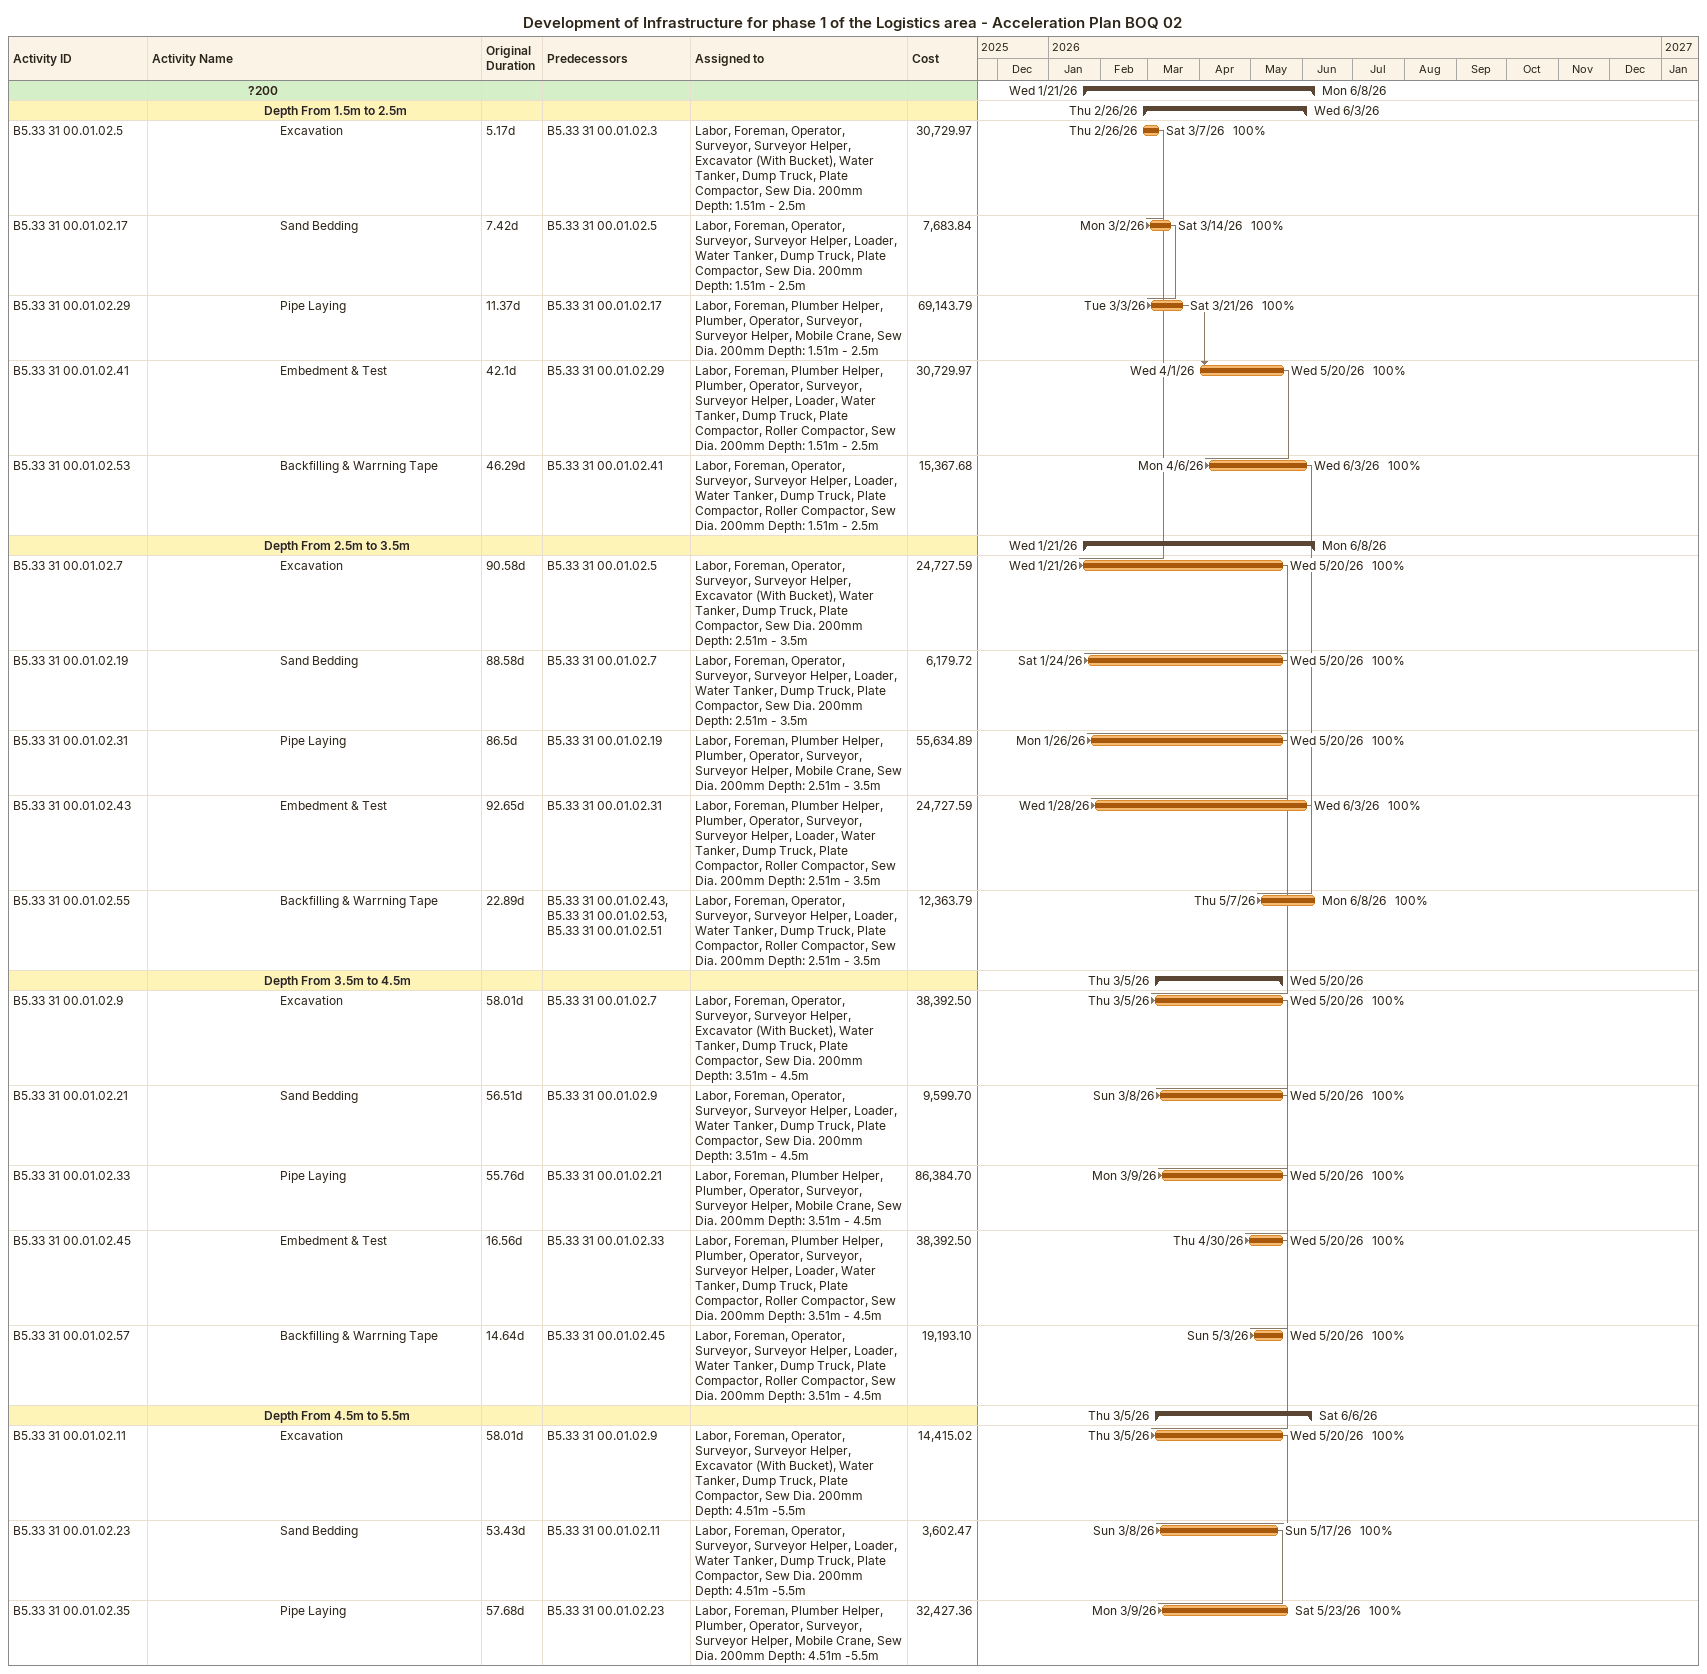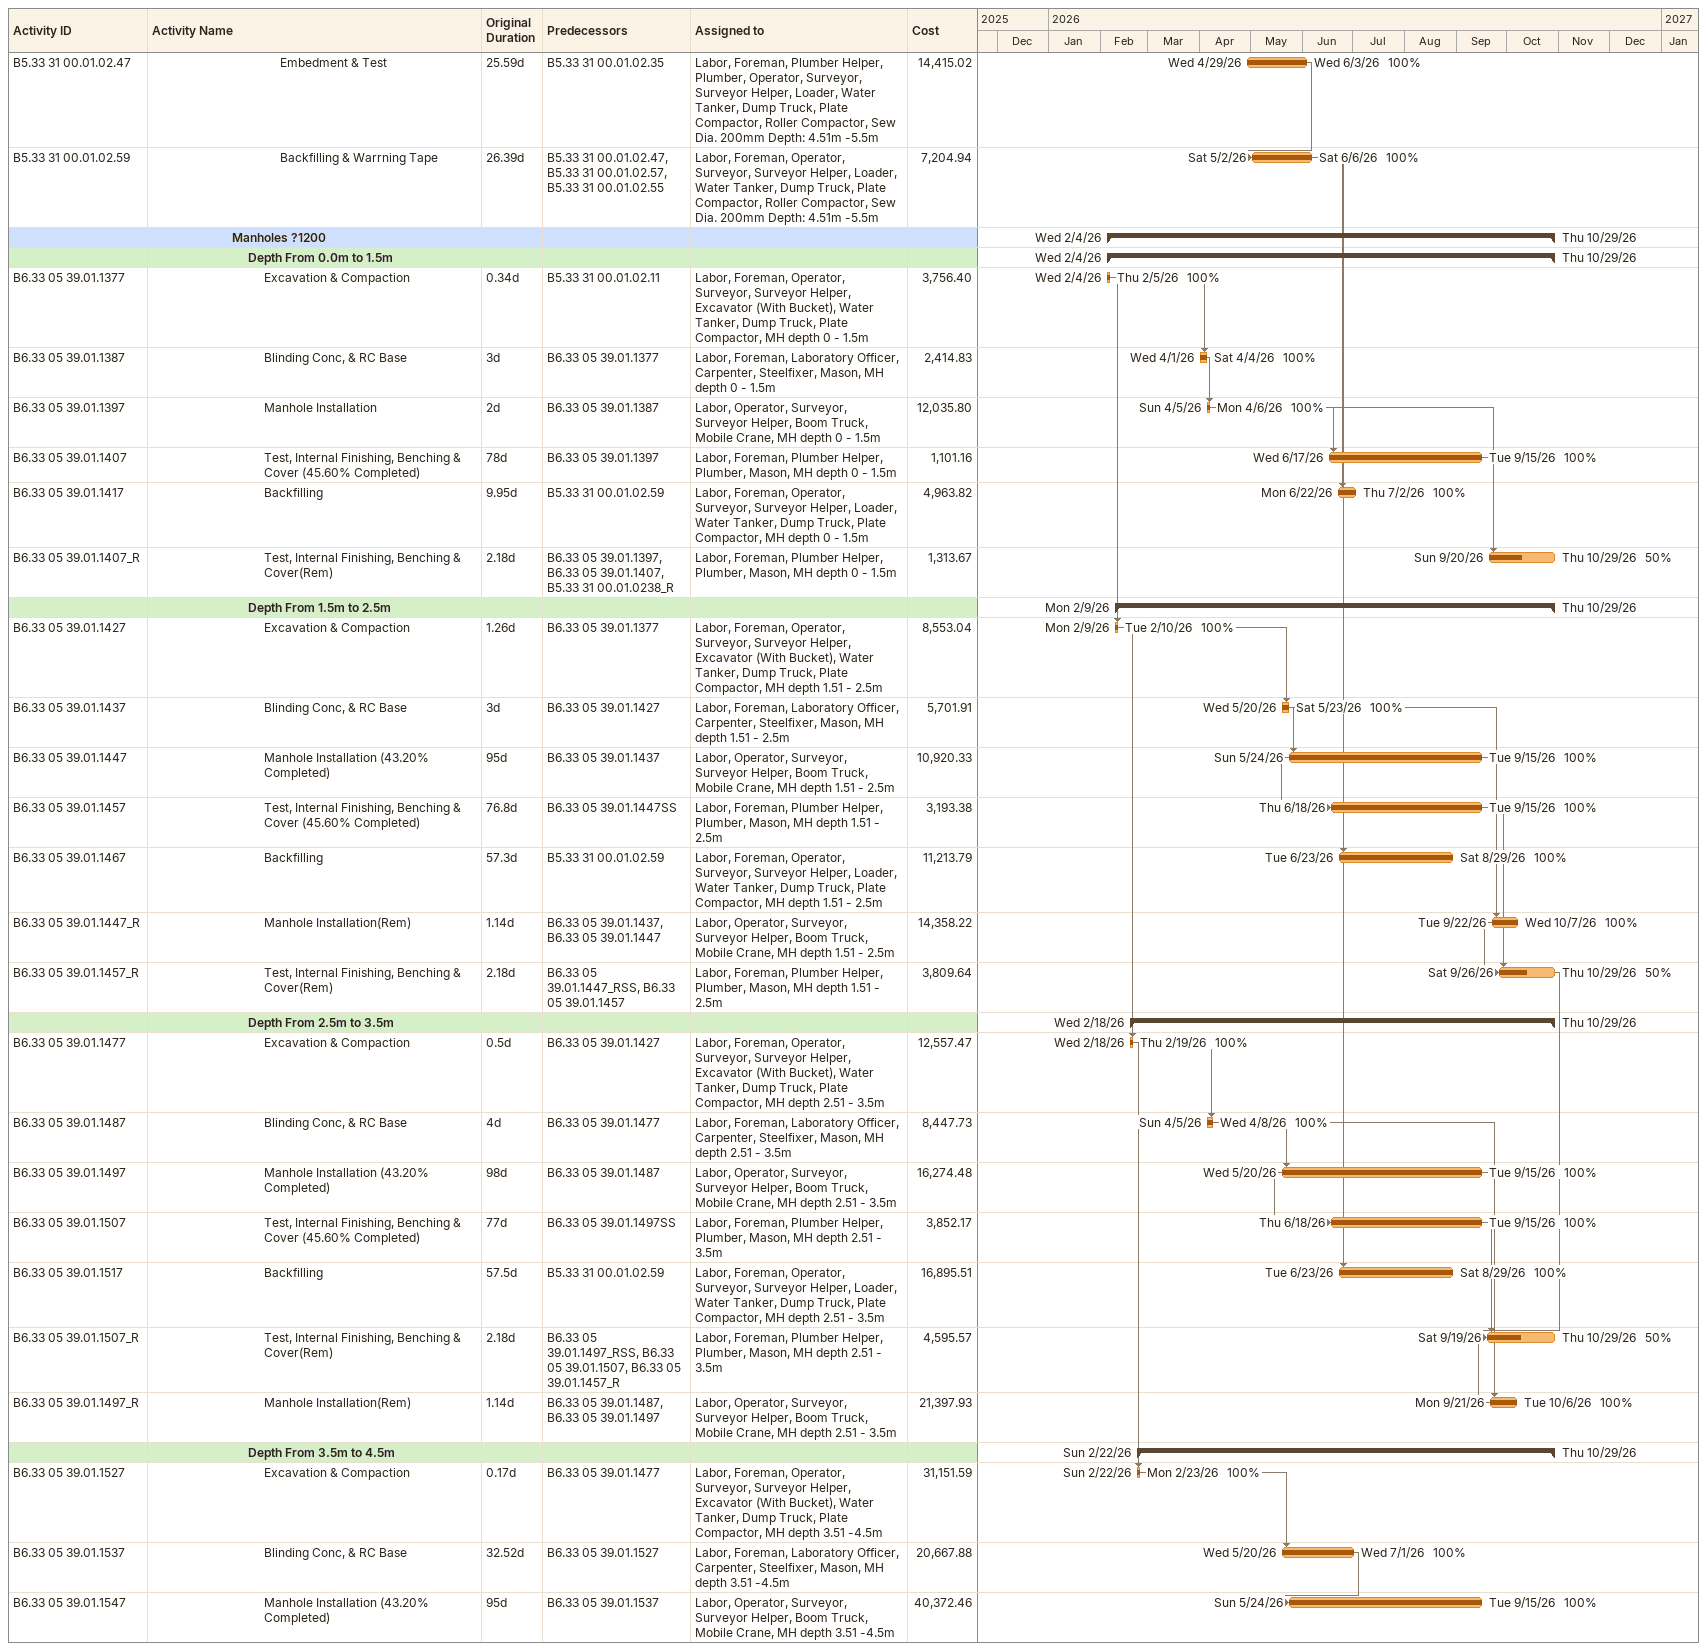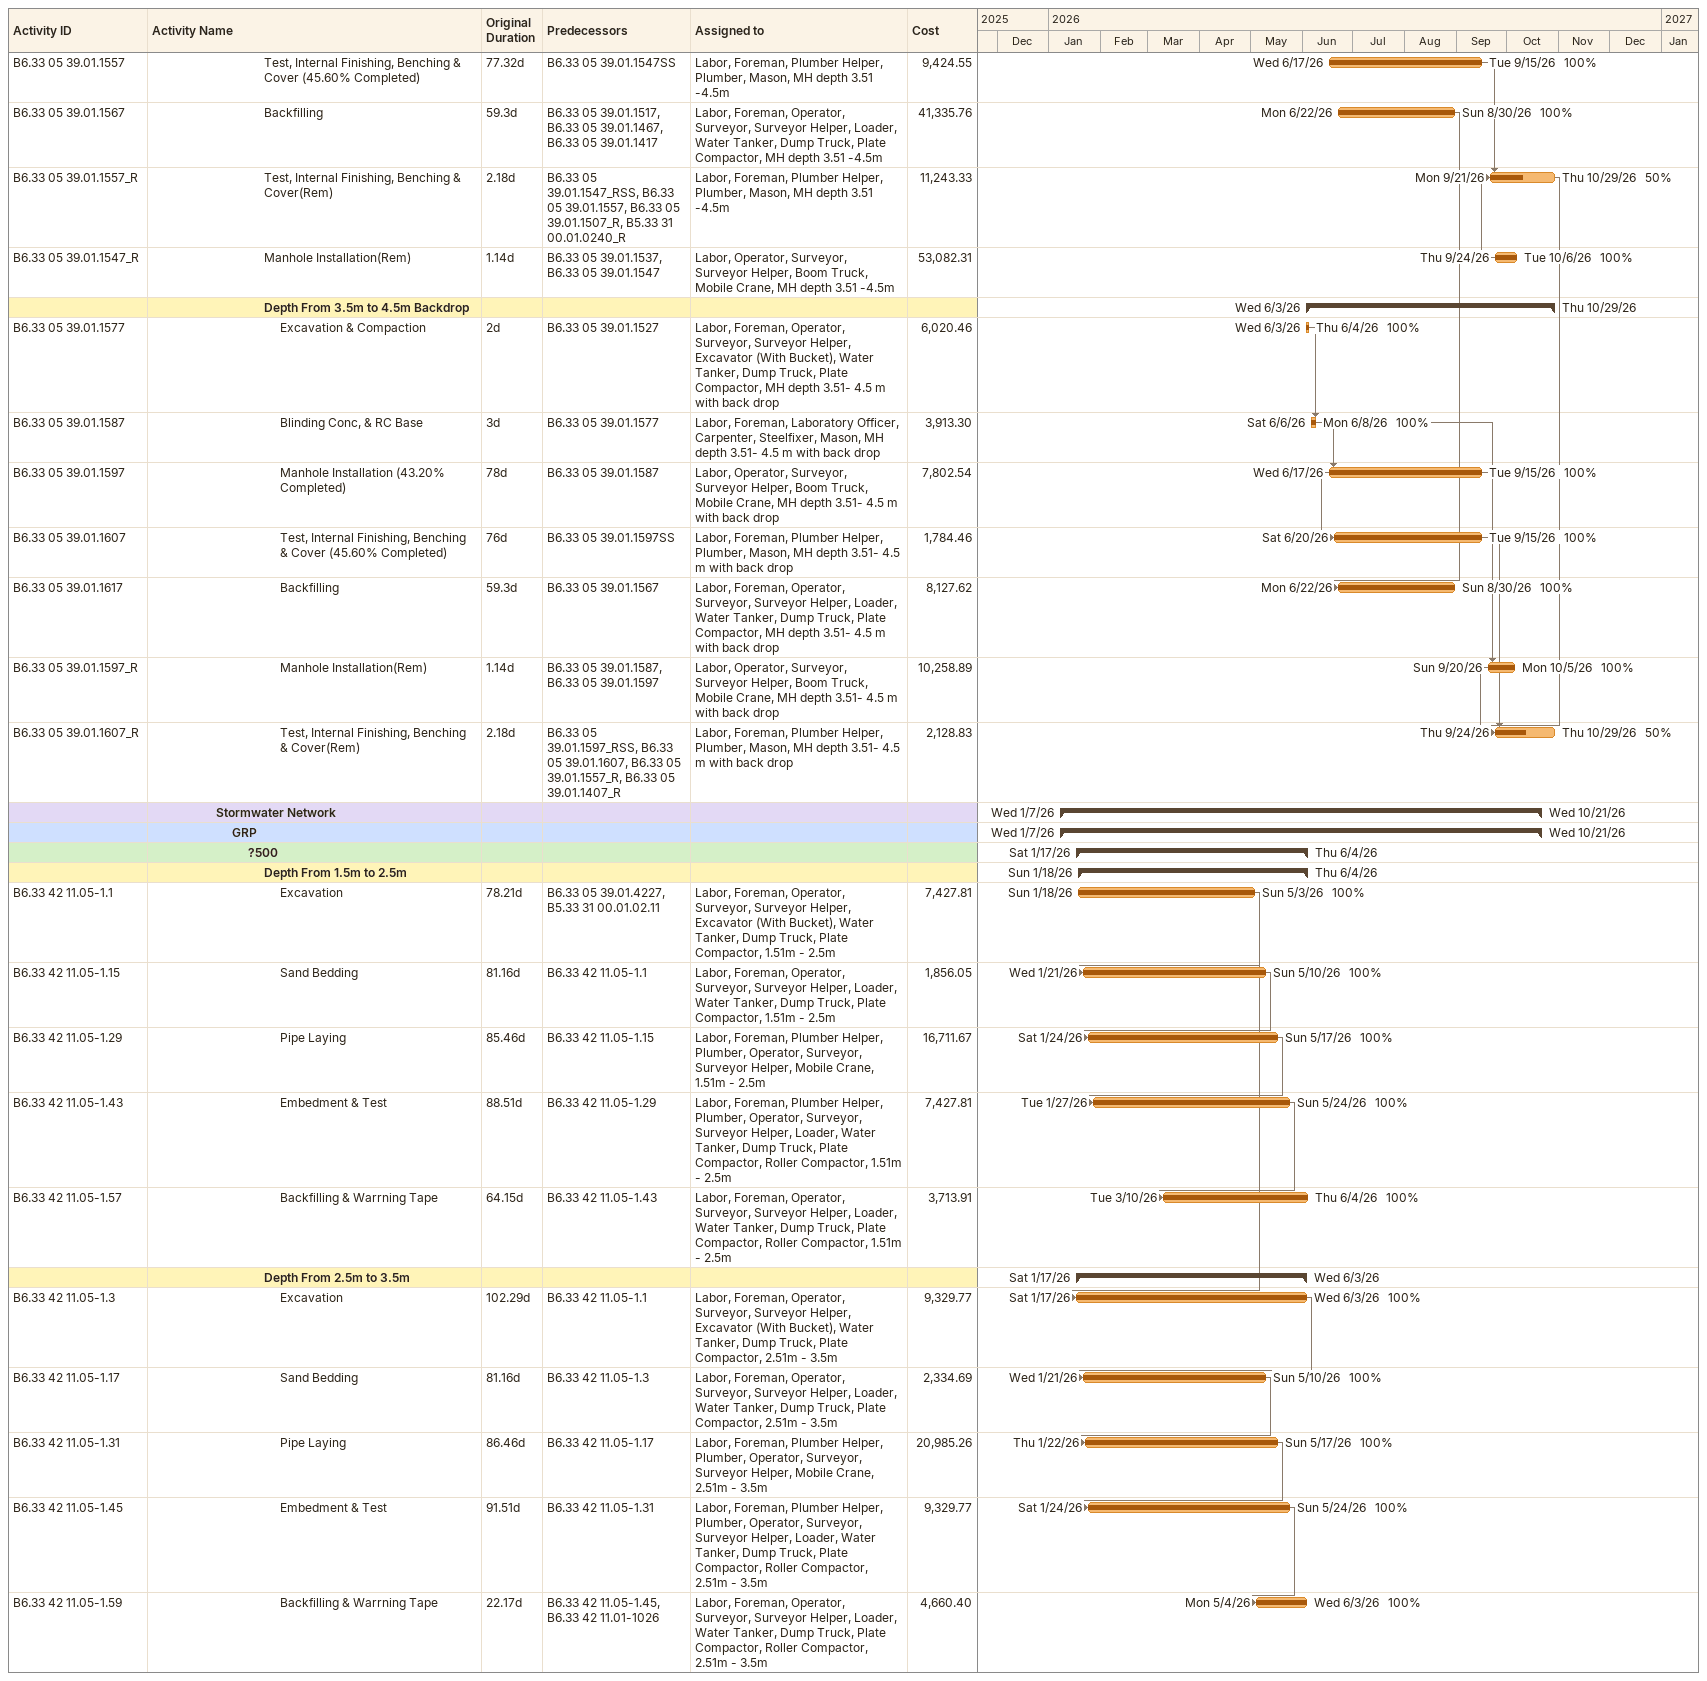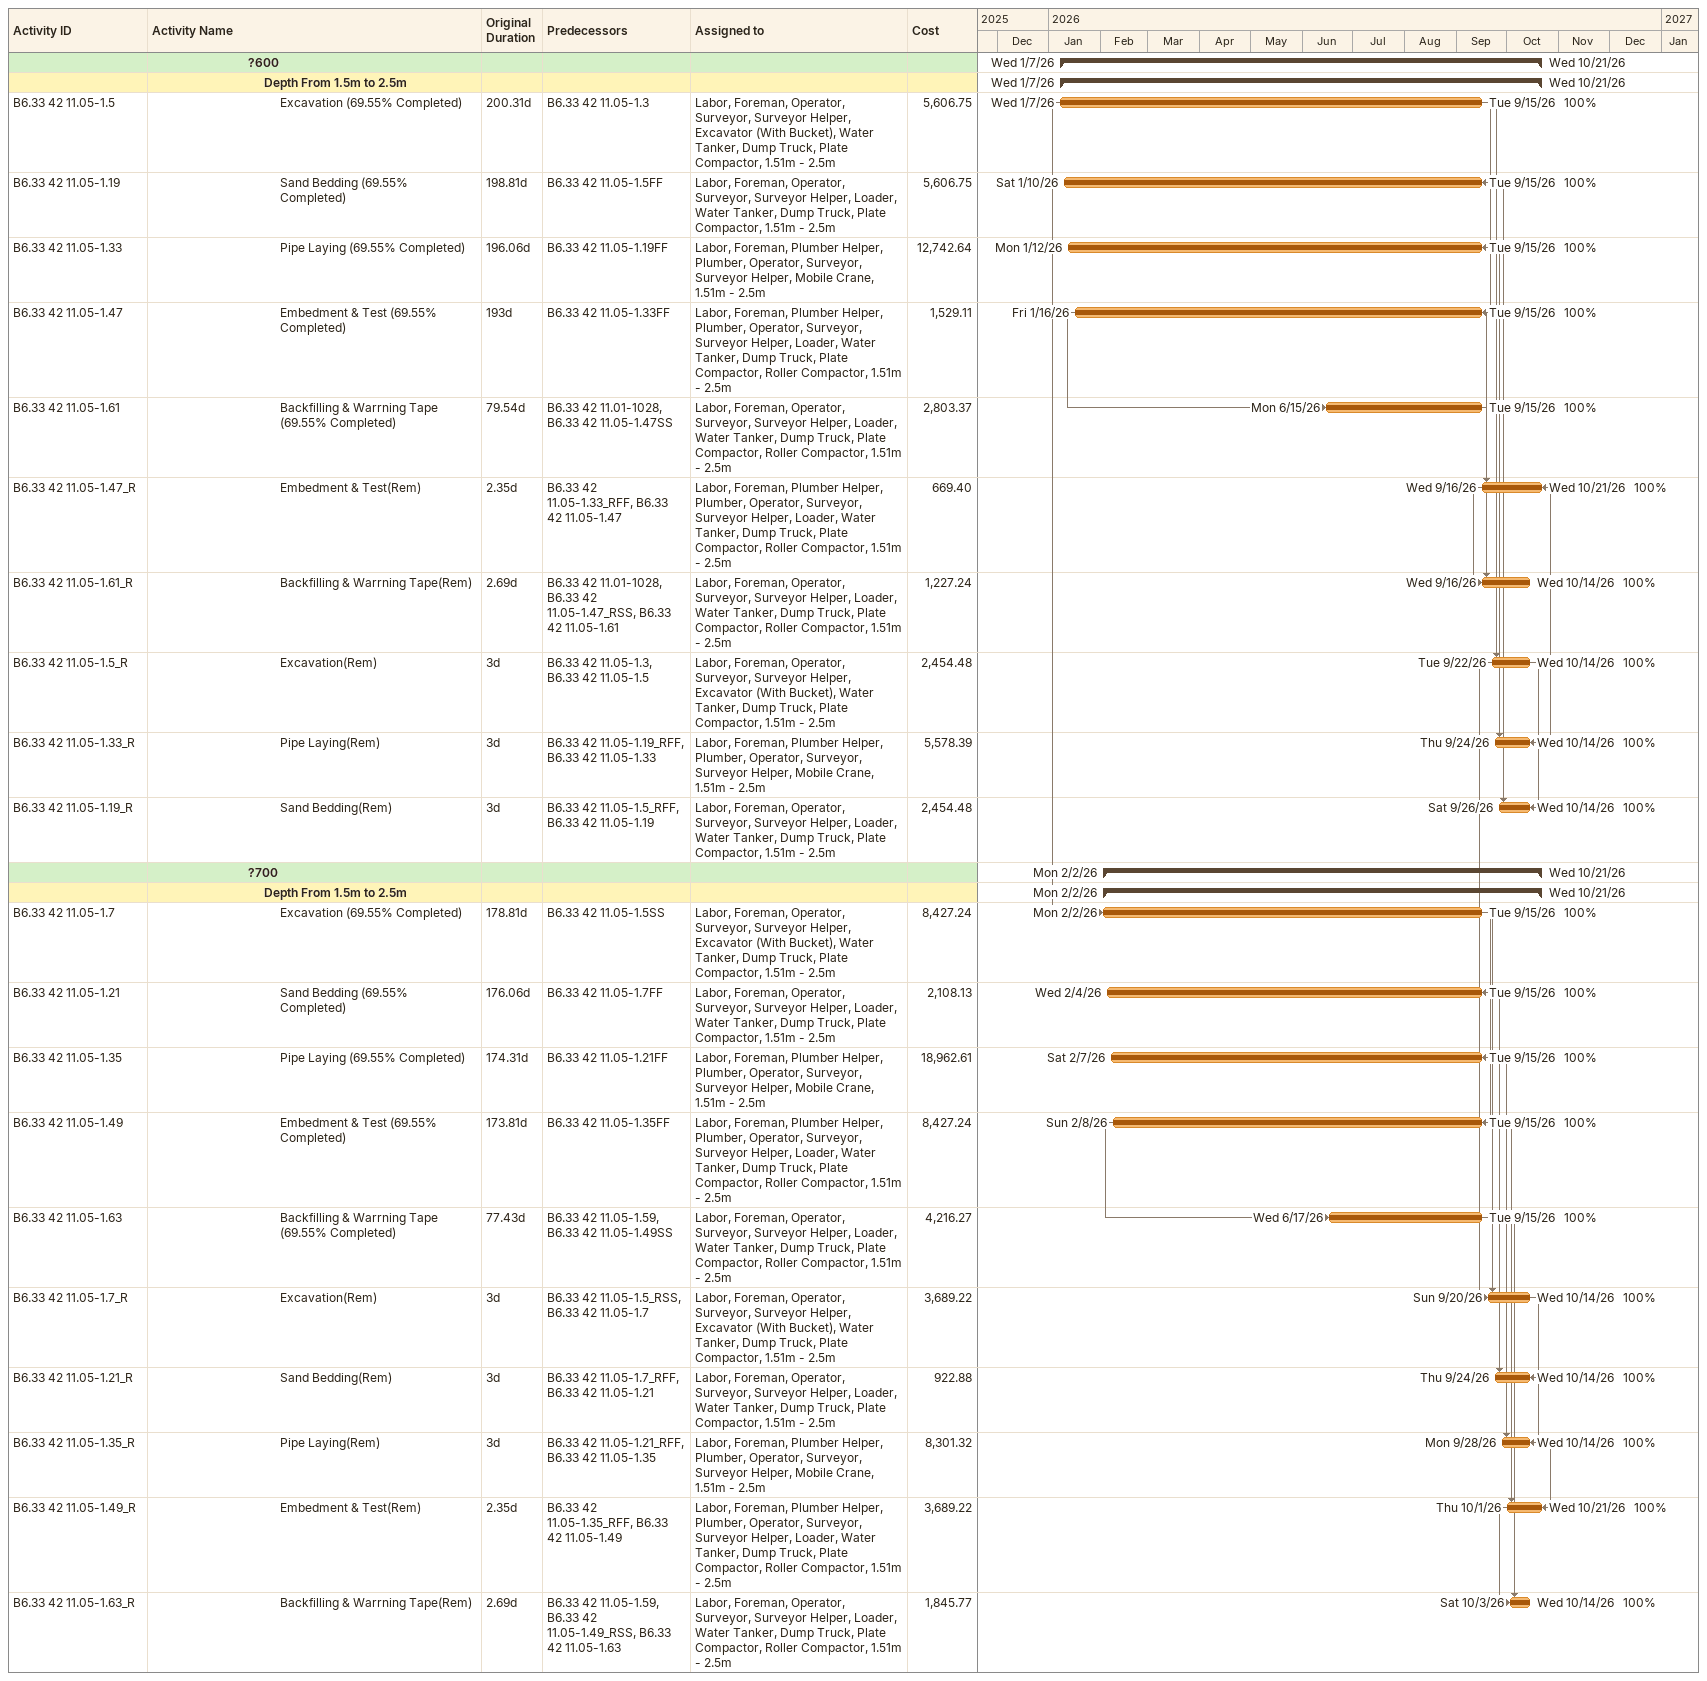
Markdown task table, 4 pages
Development of Infrastructure for phase 1 of the Logistics area - Acceleration Plan BOQ 02

| ID | Level | Task | Original duration | Start | Finish | Predecessors | Resources | % complete | Cost |
|---|---|---|---|---|---|---|---|---|---|
|  | 7 | **?200** |  | 2026-01-21 | 2026-06-08 |  |  |  |  |
|  | 8 | **Depth From 1.5m to 2.5m** |  | 2026-02-26 | 2026-06-03 |  |  |  |  |
| B5.33 31 00.01.02.5 | 9 | Excavation | 5.17d | 2026-02-26 | 2026-03-07 | B5.33 31 00.01.02.3 | Labor, Foreman, Operator, Surveyor, Surveyor Helper, Excavator (With Bucket), Water Tanker, Dump Truck, Plate Compactor, Sew Dia. 200mm Depth: 1.51m - 2.5m | 100 | 30729.97 |
| B5.33 31 00.01.02.17 | 9 | Sand Bedding | 7.42d | 2026-03-02 | 2026-03-14 | B5.33 31 00.01.02.5 | Labor, Foreman, Operator, Surveyor, Surveyor Helper, Loader, Water Tanker, Dump Truck, Plate Compactor, Sew Dia. 200mm Depth: 1.51m - 2.5m | 100 | 7683.84 |
| B5.33 31 00.01.02.29 | 9 | Pipe Laying | 11.37d | 2026-03-03 | 2026-03-21 | B5.33 31 00.01.02.17 | Labor, Foreman, Plumber Helper, Plumber, Operator, Surveyor, Surveyor Helper, Mobile Crane, Sew Dia. 200mm Depth: 1.51m - 2.5m | 100 | 69143.79 |
| B5.33 31 00.01.02.41 | 9 | Embedment & Test | 42.1d | 2026-04-01 | 2026-05-20 | B5.33 31 00.01.02.29 | Labor, Foreman, Plumber Helper, Plumber, Operator, Surveyor, Surveyor Helper, Loader, Water Tanker, Dump Truck, Plate Compactor, Roller Compactor, Sew Dia. 200mm Depth: 1.51m - 2.5m | 100 | 30729.97 |
| B5.33 31 00.01.02.53 | 9 | Backfilling & Warrning Tape | 46.29d | 2026-04-06 | 2026-06-03 | B5.33 31 00.01.02.41 | Labor, Foreman, Operator, Surveyor, Surveyor Helper, Loader, Water Tanker, Dump Truck, Plate Compactor, Roller Compactor, Sew Dia. 200mm Depth: 1.51m - 2.5m | 100 | 15367.68 |
|  | 8 | **Depth From 2.5m to 3.5m** |  | 2026-01-21 | 2026-06-08 |  |  |  |  |
| B5.33 31 00.01.02.7 | 9 | Excavation | 90.58d | 2026-01-21 | 2026-05-20 | B5.33 31 00.01.02.5 | Labor, Foreman, Operator, Surveyor, Surveyor Helper, Excavator (With Bucket), Water Tanker, Dump Truck, Plate Compactor, Sew Dia. 200mm Depth: 2.51m - 3.5m | 100 | 24727.59 |
| B5.33 31 00.01.02.19 | 9 | Sand Bedding | 88.58d | 2026-01-24 | 2026-05-20 | B5.33 31 00.01.02.7 | Labor, Foreman, Operator, Surveyor, Surveyor Helper, Loader, Water Tanker, Dump Truck, Plate Compactor, Sew Dia. 200mm Depth: 2.51m - 3.5m | 100 | 6179.72 |
| B5.33 31 00.01.02.31 | 9 | Pipe Laying | 86.5d | 2026-01-26 | 2026-05-20 | B5.33 31 00.01.02.19 | Labor, Foreman, Plumber Helper, Plumber, Operator, Surveyor, Surveyor Helper, Mobile Crane, Sew Dia. 200mm Depth: 2.51m - 3.5m | 100 | 55634.89 |
| B5.33 31 00.01.02.43 | 9 | Embedment & Test | 92.65d | 2026-01-28 | 2026-06-03 | B5.33 31 00.01.02.31 | Labor, Foreman, Plumber Helper, Plumber, Operator, Surveyor, Surveyor Helper, Loader, Water Tanker, Dump Truck, Plate Compactor, Roller Compactor, Sew Dia. 200mm Depth: 2.51m - 3.5m | 100 | 24727.59 |
| B5.33 31 00.01.02.55 | 9 | Backfilling & Warrning Tape | 22.89d | 2026-05-07 | 2026-06-08 | B5.33 31 00.01.02.43, B5.33 31 00.01.02.53, B5.33 31 00.01.02.51 | Labor, Foreman, Operator, Surveyor, Surveyor Helper, Loader, Water Tanker, Dump Truck, Plate Compactor, Roller Compactor, Sew Dia. 200mm Depth: 2.51m - 3.5m | 100 | 12363.79 |
|  | 8 | **Depth From 3.5m to 4.5m** |  | 2026-03-05 | 2026-05-20 |  |  |  |  |
| B5.33 31 00.01.02.9 | 9 | Excavation | 58.01d | 2026-03-05 | 2026-05-20 | B5.33 31 00.01.02.7 | Labor, Foreman, Operator, Surveyor, Surveyor Helper, Excavator (With Bucket), Water Tanker, Dump Truck, Plate Compactor, Sew Dia. 200mm Depth: 3.51m - 4.5m | 100 | 38392.50 |
| B5.33 31 00.01.02.21 | 9 | Sand Bedding | 56.51d | 2026-03-08 | 2026-05-20 | B5.33 31 00.01.02.9 | Labor, Foreman, Operator, Surveyor, Surveyor Helper, Loader, Water Tanker, Dump Truck, Plate Compactor, Sew Dia. 200mm Depth: 3.51m - 4.5m | 100 | 9599.70 |
| B5.33 31 00.01.02.33 | 9 | Pipe Laying | 55.76d | 2026-03-09 | 2026-05-20 | B5.33 31 00.01.02.21 | Labor, Foreman, Plumber Helper, Plumber, Operator, Surveyor, Surveyor Helper, Mobile Crane, Sew Dia. 200mm Depth: 3.51m - 4.5m | 100 | 86384.70 |
| B5.33 31 00.01.02.45 | 9 | Embedment & Test | 16.56d | 2026-04-30 | 2026-05-20 | B5.33 31 00.01.02.33 | Labor, Foreman, Plumber Helper, Plumber, Operator, Surveyor, Surveyor Helper, Loader, Water Tanker, Dump Truck, Plate Compactor, Roller Compactor, Sew Dia. 200mm Depth: 3.51m - 4.5m | 100 | 38392.50 |
| B5.33 31 00.01.02.57 | 9 | Backfilling & Warrning Tape | 14.64d | 2026-05-03 | 2026-05-20 | B5.33 31 00.01.02.45 | Labor, Foreman, Operator, Surveyor, Surveyor Helper, Loader, Water Tanker, Dump Truck, Plate Compactor, Roller Compactor, Sew Dia. 200mm Depth: 3.51m - 4.5m | 100 | 19193.10 |
|  | 8 | **Depth From 4.5m to 5.5m** |  | 2026-03-05 | 2026-06-06 |  |  |  |  |
| B5.33 31 00.01.02.11 | 9 | Excavation | 58.01d | 2026-03-05 | 2026-05-20 | B5.33 31 00.01.02.9 | Labor, Foreman, Operator, Surveyor, Surveyor Helper, Excavator (With Bucket), Water Tanker, Dump Truck, Plate Compactor, Sew Dia. 200mm Depth: 4.51m -5.5m | 100 | 14415.02 |
| B5.33 31 00.01.02.23 | 9 | Sand Bedding | 53.43d | 2026-03-08 | 2026-05-17 | B5.33 31 00.01.02.11 | Labor, Foreman, Operator, Surveyor, Surveyor Helper, Loader, Water Tanker, Dump Truck, Plate Compactor, Sew Dia. 200mm Depth: 4.51m -5.5m | 100 | 3602.47 |
| B5.33 31 00.01.02.35 | 9 | Pipe Laying | 57.68d | 2026-03-09 | 2026-05-23 | B5.33 31 00.01.02.23 | Labor, Foreman, Plumber Helper, Plumber, Operator, Surveyor, Surveyor Helper, Mobile Crane, Sew Dia. 200mm Depth: 4.51m -5.5m | 100 | 32427.36 |
| B5.33 31 00.01.02.47 | 9 | Embedment & Test | 25.59d | 2026-04-29 | 2026-06-03 | B5.33 31 00.01.02.35 | Labor, Foreman, Plumber Helper, Plumber, Operator, Surveyor, Surveyor Helper, Loader, Water Tanker, Dump Truck, Plate Compactor, Roller Compactor, Sew Dia. 200mm Depth: 4.51m -5.5m | 100 | 14415.02 |
| B5.33 31 00.01.02.59 | 9 | Backfilling & Warrning Tape | 26.39d | 2026-05-02 | 2026-06-06 | B5.33 31 00.01.02.47, B5.33 31 00.01.02.57, B5.33 31 00.01.02.55 | Labor, Foreman, Operator, Surveyor, Surveyor Helper, Loader, Water Tanker, Dump Truck, Plate Compactor, Roller Compactor, Sew Dia. 200mm Depth: 4.51m -5.5m | 100 | 7204.94 |
|  | 6 | **Manholes ?1200** |  | 2026-02-04 | 2026-10-29 |  |  |  |  |
|  | 7 | **Depth From 0.0m to 1.5m** |  | 2026-02-04 | 2026-10-29 |  |  |  |  |
| B6.33 05 39.01.1377 | 8 | Excavation & Compaction | 0.34d | 2026-02-04 | 2026-02-05 | B5.33 31 00.01.02.11 | Labor, Foreman, Operator, Surveyor, Surveyor Helper, Excavator (With Bucket), Water Tanker, Dump Truck, Plate Compactor, MH depth 0 - 1.5m | 100 | 3756.40 |
| B6.33 05 39.01.1387 | 8 | Blinding Conc, & RC Base | 3d | 2026-04-01 | 2026-04-04 | B6.33 05 39.01.1377 | Labor, Foreman, Laboratory Officer, Carpenter, Steelfixer, Mason, MH depth 0 - 1.5m | 100 | 2414.83 |
| B6.33 05 39.01.1397 | 8 | Manhole Installation | 2d | 2026-04-05 | 2026-04-06 | B6.33 05 39.01.1387 | Labor, Operator, Surveyor, Surveyor Helper, Boom Truck, Mobile Crane, MH depth 0 - 1.5m | 100 | 12035.80 |
| B6.33 05 39.01.1407 | 8 | Test, Internal Finishing, Benching & Cover (45.60% Completed) | 78d | 2026-06-17 | 2026-09-15 | B6.33 05 39.01.1397 | Labor, Foreman, Plumber Helper, Plumber, Mason, MH depth 0 - 1.5m | 100 | 1101.16 |
| B6.33 05 39.01.1417 | 8 | Backfilling | 9.95d | 2026-06-22 | 2026-07-02 | B5.33 31 00.01.02.59 | Labor, Foreman, Operator, Surveyor, Surveyor Helper, Loader, Water Tanker, Dump Truck, Plate Compactor, MH depth 0 - 1.5m | 100 | 4963.82 |
| B6.33 05 39.01.1407_R | 8 | Test, Internal Finishing, Benching & Cover(Rem) | 2.18d | 2026-09-20 | 2026-10-29 | B6.33 05 39.01.1397, B6.33 05 39.01.1407, B5.33 31 00.01.0238_R | Labor, Foreman, Plumber Helper, Plumber, Mason, MH depth 0 - 1.5m | 50 | 1313.67 |
|  | 7 | **Depth From 1.5m to 2.5m** |  | 2026-02-09 | 2026-10-29 |  |  |  |  |
| B6.33 05 39.01.1427 | 8 | Excavation & Compaction | 1.26d | 2026-02-09 | 2026-02-10 | B6.33 05 39.01.1377 | Labor, Foreman, Operator, Surveyor, Surveyor Helper, Excavator (With Bucket), Water Tanker, Dump Truck, Plate Compactor, MH depth 1.51 - 2.5m | 100 | 8553.04 |
| B6.33 05 39.01.1437 | 8 | Blinding Conc, & RC Base | 3d | 2026-05-20 | 2026-05-23 | B6.33 05 39.01.1427 | Labor, Foreman, Laboratory Officer, Carpenter, Steelfixer, Mason, MH depth 1.51 - 2.5m | 100 | 5701.91 |
| B6.33 05 39.01.1447 | 8 | Manhole Installation (43.20% Completed) | 95d | 2026-05-24 | 2026-09-15 | B6.33 05 39.01.1437 | Labor, Operator, Surveyor, Surveyor Helper, Boom Truck, Mobile Crane, MH depth 1.51 - 2.5m | 100 | 10920.33 |
| B6.33 05 39.01.1457 | 8 | Test, Internal Finishing, Benching & Cover (45.60% Completed) | 76.8d | 2026-06-18 | 2026-09-15 | B6.33 05 39.01.1447SS | Labor, Foreman, Plumber Helper, Plumber, Mason, MH depth 1.51 - 2.5m | 100 | 3193.38 |
| B6.33 05 39.01.1467 | 8 | Backfilling | 57.3d | 2026-06-23 | 2026-08-29 | B5.33 31 00.01.02.59 | Labor, Foreman, Operator, Surveyor, Surveyor Helper, Loader, Water Tanker, Dump Truck, Plate Compactor, MH depth 1.51 - 2.5m | 100 | 11213.79 |
| B6.33 05 39.01.1447_R | 8 | Manhole Installation(Rem) | 1.14d | 2026-09-22 | 2026-10-07 | B6.33 05 39.01.1437, B6.33 05 39.01.1447 | Labor, Operator, Surveyor, Surveyor Helper, Boom Truck, Mobile Crane, MH depth 1.51 - 2.5m | 100 | 14358.22 |
| B6.33 05 39.01.1457_R | 8 | Test, Internal Finishing, Benching & Cover(Rem) | 2.18d | 2026-09-26 | 2026-10-29 | B6.33 05 39.01.1447_RSS, B6.33 05 39.01.1457 | Labor, Foreman, Plumber Helper, Plumber, Mason, MH depth 1.51 - 2.5m | 50 | 3809.64 |
|  | 7 | **Depth From 2.5m to 3.5m** |  | 2026-02-18 | 2026-10-29 |  |  |  |  |
| B6.33 05 39.01.1477 | 8 | Excavation & Compaction | 0.5d | 2026-02-18 | 2026-02-19 | B6.33 05 39.01.1427 | Labor, Foreman, Operator, Surveyor, Surveyor Helper, Excavator (With Bucket), Water Tanker, Dump Truck, Plate Compactor, MH depth 2.51 - 3.5m | 100 | 12557.47 |
| B6.33 05 39.01.1487 | 8 | Blinding Conc, & RC Base | 4d | 2026-04-05 | 2026-04-08 | B6.33 05 39.01.1477 | Labor, Foreman, Laboratory Officer, Carpenter, Steelfixer, Mason, MH depth 2.51 - 3.5m | 100 | 8447.73 |
| B6.33 05 39.01.1497 | 8 | Manhole Installation (43.20% Completed) | 98d | 2026-05-20 | 2026-09-15 | B6.33 05 39.01.1487 | Labor, Operator, Surveyor, Surveyor Helper, Boom Truck, Mobile Crane, MH depth 2.51 - 3.5m | 100 | 16274.48 |
| B6.33 05 39.01.1507 | 8 | Test, Internal Finishing, Benching & Cover (45.60% Completed) | 77d | 2026-06-18 | 2026-09-15 | B6.33 05 39.01.1497SS | Labor, Foreman, Plumber Helper, Plumber, Mason, MH depth 2.51 - 3.5m | 100 | 3852.17 |
| B6.33 05 39.01.1517 | 8 | Backfilling | 57.5d | 2026-06-23 | 2026-08-29 | B5.33 31 00.01.02.59 | Labor, Foreman, Operator, Surveyor, Surveyor Helper, Loader, Water Tanker, Dump Truck, Plate Compactor, MH depth 2.51 - 3.5m | 100 | 16895.51 |
| B6.33 05 39.01.1507_R | 8 | Test, Internal Finishing, Benching & Cover(Rem) | 2.18d | 2026-09-19 | 2026-10-29 | B6.33 05 39.01.1497_RSS, B6.33 05 39.01.1507, B6.33 05 39.01.1457_R | Labor, Foreman, Plumber Helper, Plumber, Mason, MH depth 2.51 - 3.5m | 50 | 4595.57 |
| B6.33 05 39.01.1497_R | 8 | Manhole Installation(Rem) | 1.14d | 2026-09-21 | 2026-10-06 | B6.33 05 39.01.1487, B6.33 05 39.01.1497 | Labor, Operator, Surveyor, Surveyor Helper, Boom Truck, Mobile Crane, MH depth 2.51 - 3.5m | 100 | 21397.93 |
|  | 7 | **Depth From 3.5m to 4.5m** |  | 2026-02-22 | 2026-10-29 |  |  |  |  |
| B6.33 05 39.01.1527 | 8 | Excavation & Compaction | 0.17d | 2026-02-22 | 2026-02-23 | B6.33 05 39.01.1477 | Labor, Foreman, Operator, Surveyor, Surveyor Helper, Excavator (With Bucket), Water Tanker, Dump Truck, Plate Compactor, MH depth 3.51 -4.5m | 100 | 31151.59 |
| B6.33 05 39.01.1537 | 8 | Blinding Conc, & RC Base | 32.52d | 2026-05-20 | 2026-07-01 | B6.33 05 39.01.1527 | Labor, Foreman, Laboratory Officer, Carpenter, Steelfixer, Mason, MH depth 3.51 -4.5m | 100 | 20667.88 |
| B6.33 05 39.01.1547 | 8 | Manhole Installation (43.20% Completed) | 95d | 2026-05-24 | 2026-09-15 | B6.33 05 39.01.1537 | Labor, Operator, Surveyor, Surveyor Helper, Boom Truck, Mobile Crane, MH depth 3.51 -4.5m | 100 | 40372.46 |
| B6.33 05 39.01.1557 | 8 | Test, Internal Finishing, Benching & Cover (45.60% Completed) | 77.32d | 2026-06-17 | 2026-09-15 | B6.33 05 39.01.1547SS | Labor, Foreman, Plumber Helper, Plumber, Mason, MH depth 3.51 -4.5m | 100 | 9424.55 |
| B6.33 05 39.01.1567 | 8 | Backfilling | 59.3d | 2026-06-22 | 2026-08-30 | B6.33 05 39.01.1517, B6.33 05 39.01.1467, B6.33 05 39.01.1417 | Labor, Foreman, Operator, Surveyor, Surveyor Helper, Loader, Water Tanker, Dump Truck, Plate Compactor, MH depth 3.51 -4.5m | 100 | 41335.76 |
| B6.33 05 39.01.1557_R | 8 | Test, Internal Finishing, Benching & Cover(Rem) | 2.18d | 2026-09-21 | 2026-10-29 | B6.33 05 39.01.1547_RSS, B6.33 05 39.01.1557, B6.33 05 39.01.1507_R, B5.33 31 00.01.0240_R | Labor, Foreman, Plumber Helper, Plumber, Mason, MH depth 3.51 -4.5m | 50 | 11243.33 |
| B6.33 05 39.01.1547_R | 8 | Manhole Installation(Rem) | 1.14d | 2026-09-24 | 2026-10-06 | B6.33 05 39.01.1537, B6.33 05 39.01.1547 | Labor, Operator, Surveyor, Surveyor Helper, Boom Truck, Mobile Crane, MH depth 3.51 -4.5m | 100 | 53082.31 |
|  | 8 | **Depth From 3.5m to 4.5m Backdrop** |  | 2026-06-03 | 2026-10-29 |  |  |  |  |
| B6.33 05 39.01.1577 | 9 | Excavation & Compaction | 2d | 2026-06-03 | 2026-06-04 | B6.33 05 39.01.1527 | Labor, Foreman, Operator, Surveyor, Surveyor Helper, Excavator (With Bucket), Water Tanker, Dump Truck, Plate Compactor, MH depth 3.51- 4.5 m with back drop | 100 | 6020.46 |
| B6.33 05 39.01.1587 | 9 | Blinding Conc, & RC Base | 3d | 2026-06-06 | 2026-06-08 | B6.33 05 39.01.1577 | Labor, Foreman, Laboratory Officer, Carpenter, Steelfixer, Mason, MH depth 3.51- 4.5 m with back drop | 100 | 3913.30 |
| B6.33 05 39.01.1597 | 9 | Manhole Installation (43.20% Completed) | 78d | 2026-06-17 | 2026-09-15 | B6.33 05 39.01.1587 | Labor, Operator, Surveyor, Surveyor Helper, Boom Truck, Mobile Crane, MH depth 3.51- 4.5 m with back drop | 100 | 7802.54 |
| B6.33 05 39.01.1607 | 9 | Test, Internal Finishing, Benching & Cover (45.60% Completed) | 76d | 2026-06-20 | 2026-09-15 | B6.33 05 39.01.1597SS | Labor, Foreman, Plumber Helper, Plumber, Mason, MH depth 3.51- 4.5 m with back drop | 100 | 1784.46 |
| B6.33 05 39.01.1617 | 9 | Backfilling | 59.3d | 2026-06-22 | 2026-08-30 | B6.33 05 39.01.1567 | Labor, Foreman, Operator, Surveyor, Surveyor Helper, Loader, Water Tanker, Dump Truck, Plate Compactor, MH depth 3.51- 4.5 m with back drop | 100 | 8127.62 |
| B6.33 05 39.01.1597_R | 9 | Manhole Installation(Rem) | 1.14d | 2026-09-20 | 2026-10-05 | B6.33 05 39.01.1587, B6.33 05 39.01.1597 | Labor, Operator, Surveyor, Surveyor Helper, Boom Truck, Mobile Crane, MH depth 3.51- 4.5 m with back drop | 100 | 10258.89 |
| B6.33 05 39.01.1607_R | 9 | Test, Internal Finishing, Benching & Cover(Rem) | 2.18d | 2026-09-24 | 2026-10-29 | B6.33 05 39.01.1597_RSS, B6.33 05 39.01.1607, B6.33 05 39.01.1557_R, B6.33 05 39.01.1407_R | Labor, Foreman, Plumber Helper, Plumber, Mason, MH depth 3.51- 4.5 m with back drop | 50 | 2128.83 |
|  | 5 | **Stormwater Network** |  | 2026-01-07 | 2026-10-21 |  |  |  |  |
|  | 6 | **GRP** |  | 2026-01-07 | 2026-10-21 |  |  |  |  |
|  | 7 | **?500** |  | 2026-01-17 | 2026-06-04 |  |  |  |  |
|  | 8 | **Depth From 1.5m to 2.5m** |  | 2026-01-18 | 2026-06-04 |  |  |  |  |
| B6.33 42 11.05-1.1 | 9 | Excavation | 78.21d | 2026-01-18 | 2026-05-03 | B6.33 05 39.01.4227, B5.33 31 00.01.02.11 | Labor, Foreman, Operator, Surveyor, Surveyor Helper, Excavator (With Bucket), Water Tanker, Dump Truck, Plate Compactor, 1.51m - 2.5m | 100 | 7427.81 |
| B6.33 42 11.05-1.15 | 9 | Sand Bedding | 81.16d | 2026-01-21 | 2026-05-10 | B6.33 42 11.05-1.1 | Labor, Foreman, Operator, Surveyor, Surveyor Helper, Loader, Water Tanker, Dump Truck, Plate Compactor, 1.51m - 2.5m | 100 | 1856.05 |
| B6.33 42 11.05-1.29 | 9 | Pipe Laying | 85.46d | 2026-01-24 | 2026-05-17 | B6.33 42 11.05-1.15 | Labor, Foreman, Plumber Helper, Plumber, Operator, Surveyor, Surveyor Helper, Mobile Crane, 1.51m - 2.5m | 100 | 16711.67 |
| B6.33 42 11.05-1.43 | 9 | Embedment & Test | 88.51d | 2026-01-27 | 2026-05-24 | B6.33 42 11.05-1.29 | Labor, Foreman, Plumber Helper, Plumber, Operator, Surveyor, Surveyor Helper, Loader, Water Tanker, Dump Truck, Plate Compactor, Roller Compactor, 1.51m - 2.5m | 100 | 7427.81 |
| B6.33 42 11.05-1.57 | 9 | Backfilling & Warrning Tape | 64.15d | 2026-03-10 | 2026-06-04 | B6.33 42 11.05-1.43 | Labor, Foreman, Operator, Surveyor, Surveyor Helper, Loader, Water Tanker, Dump Truck, Plate Compactor, Roller Compactor, 1.51m - 2.5m | 100 | 3713.91 |
|  | 8 | **Depth From 2.5m to 3.5m** |  | 2026-01-17 | 2026-06-03 |  |  |  |  |
| B6.33 42 11.05-1.3 | 9 | Excavation | 102.29d | 2026-01-17 | 2026-06-03 | B6.33 42 11.05-1.1 | Labor, Foreman, Operator, Surveyor, Surveyor Helper, Excavator (With Bucket), Water Tanker, Dump Truck, Plate Compactor, 2.51m - 3.5m | 100 | 9329.77 |
| B6.33 42 11.05-1.17 | 9 | Sand Bedding | 81.16d | 2026-01-21 | 2026-05-10 | B6.33 42 11.05-1.3 | Labor, Foreman, Operator, Surveyor, Surveyor Helper, Loader, Water Tanker, Dump Truck, Plate Compactor, 2.51m - 3.5m | 100 | 2334.69 |
| B6.33 42 11.05-1.31 | 9 | Pipe Laying | 86.46d | 2026-01-22 | 2026-05-17 | B6.33 42 11.05-1.17 | Labor, Foreman, Plumber Helper, Plumber, Operator, Surveyor, Surveyor Helper, Mobile Crane, 2.51m - 3.5m | 100 | 20985.26 |
| B6.33 42 11.05-1.45 | 9 | Embedment & Test | 91.51d | 2026-01-24 | 2026-05-24 | B6.33 42 11.05-1.31 | Labor, Foreman, Plumber Helper, Plumber, Operator, Surveyor, Surveyor Helper, Loader, Water Tanker, Dump Truck, Plate Compactor, Roller Compactor, 2.51m - 3.5m | 100 | 9329.77 |
| B6.33 42 11.05-1.59 | 9 | Backfilling & Warrning Tape | 22.17d | 2026-05-04 | 2026-06-03 | B6.33 42 11.05-1.45, B6.33 42 11.01-1026 | Labor, Foreman, Operator, Surveyor, Surveyor Helper, Loader, Water Tanker, Dump Truck, Plate Compactor, Roller Compactor, 2.51m - 3.5m | 100 | 4660.40 |
|  | 7 | **?600** |  | 2026-01-07 | 2026-10-21 |  |  |  |  |
|  | 8 | **Depth From 1.5m to 2.5m** |  | 2026-01-07 | 2026-10-21 |  |  |  |  |
| B6.33 42 11.05-1.5 | 9 | Excavation (69.55% Completed) | 200.31d | 2026-01-07 | 2026-09-15 | B6.33 42 11.05-1.3 | Labor, Foreman, Operator, Surveyor, Surveyor Helper, Excavator (With Bucket), Water Tanker, Dump Truck, Plate Compactor, 1.51m - 2.5m | 100 | 5606.75 |
| B6.33 42 11.05-1.19 | 9 | Sand Bedding (69.55% Completed) | 198.81d | 2026-01-10 | 2026-09-15 | B6.33 42 11.05-1.5FF | Labor, Foreman, Operator, Surveyor, Surveyor Helper, Loader, Water Tanker, Dump Truck, Plate Compactor, 1.51m - 2.5m | 100 | 5606.75 |
| B6.33 42 11.05-1.33 | 9 | Pipe Laying (69.55% Completed) | 196.06d | 2026-01-12 | 2026-09-15 | B6.33 42 11.05-1.19FF | Labor, Foreman, Plumber Helper, Plumber, Operator, Surveyor, Surveyor Helper, Mobile Crane, 1.51m - 2.5m | 100 | 12742.64 |
| B6.33 42 11.05-1.47 | 9 | Embedment & Test (69.55% Completed) | 193d | 2026-01-16 | 2026-09-15 | B6.33 42 11.05-1.33FF | Labor, Foreman, Plumber Helper, Plumber, Operator, Surveyor, Surveyor Helper, Loader, Water Tanker, Dump Truck, Plate Compactor, Roller Compactor, 1.51m - 2.5m | 100 | 1529.11 |
| B6.33 42 11.05-1.61 | 9 | Backfilling & Warrning Tape (69.55% Completed) | 79.54d | 2026-06-15 | 2026-09-15 | B6.33 42 11.01-1028, B6.33 42 11.05-1.47SS | Labor, Foreman, Operator, Surveyor, Surveyor Helper, Loader, Water Tanker, Dump Truck, Plate Compactor, Roller Compactor, 1.51m - 2.5m | 100 | 2803.37 |
| B6.33 42 11.05-1.47_R | 9 | Embedment & Test(Rem) | 2.35d | 2026-09-16 | 2026-10-21 | B6.33 42 11.05-1.33_RFF, B6.33 42 11.05-1.47 | Labor, Foreman, Plumber Helper, Plumber, Operator, Surveyor, Surveyor Helper, Loader, Water Tanker, Dump Truck, Plate Compactor, Roller Compactor, 1.51m - 2.5m | 100 | 669.40 |
| B6.33 42 11.05-1.61_R | 9 | Backfilling & Warrning Tape(Rem) | 2.69d | 2026-09-16 | 2026-10-14 | B6.33 42 11.01-1028, B6.33 42 11.05-1.47_RSS, B6.33 42 11.05-1.61 | Labor, Foreman, Operator, Surveyor, Surveyor Helper, Loader, Water Tanker, Dump Truck, Plate Compactor, Roller Compactor, 1.51m - 2.5m | 100 | 1227.24 |
| B6.33 42 11.05-1.5_R | 9 | Excavation(Rem) | 3d | 2026-09-22 | 2026-10-14 | B6.33 42 11.05-1.3, B6.33 42 11.05-1.5 | Labor, Foreman, Operator, Surveyor, Surveyor Helper, Excavator (With Bucket), Water Tanker, Dump Truck, Plate Compactor, 1.51m - 2.5m | 100 | 2454.48 |
| B6.33 42 11.05-1.33_R | 9 | Pipe Laying(Rem) | 3d | 2026-09-24 | 2026-10-14 | B6.33 42 11.05-1.19_RFF, B6.33 42 11.05-1.33 | Labor, Foreman, Plumber Helper, Plumber, Operator, Surveyor, Surveyor Helper, Mobile Crane, 1.51m - 2.5m | 100 | 5578.39 |
| B6.33 42 11.05-1.19_R | 9 | Sand Bedding(Rem) | 3d | 2026-09-26 | 2026-10-14 | B6.33 42 11.05-1.5_RFF, B6.33 42 11.05-1.19 | Labor, Foreman, Operator, Surveyor, Surveyor Helper, Loader, Water Tanker, Dump Truck, Plate Compactor, 1.51m - 2.5m | 100 | 2454.48 |
|  | 7 | **?700** |  | 2026-02-02 | 2026-10-21 |  |  |  |  |
|  | 8 | **Depth From 1.5m to 2.5m** |  | 2026-02-02 | 2026-10-21 |  |  |  |  |
| B6.33 42 11.05-1.7 | 9 | Excavation (69.55% Completed) | 178.81d | 2026-02-02 | 2026-09-15 | B6.33 42 11.05-1.5SS | Labor, Foreman, Operator, Surveyor, Surveyor Helper, Excavator (With Bucket), Water Tanker, Dump Truck, Plate Compactor, 1.51m - 2.5m | 100 | 8427.24 |
| B6.33 42 11.05-1.21 | 9 | Sand Bedding (69.55% Completed) | 176.06d | 2026-02-04 | 2026-09-15 | B6.33 42 11.05-1.7FF | Labor, Foreman, Operator, Surveyor, Surveyor Helper, Loader, Water Tanker, Dump Truck, Plate Compactor, 1.51m - 2.5m | 100 | 2108.13 |
| B6.33 42 11.05-1.35 | 9 | Pipe Laying (69.55% Completed) | 174.31d | 2026-02-07 | 2026-09-15 | B6.33 42 11.05-1.21FF | Labor, Foreman, Plumber Helper, Plumber, Operator, Surveyor, Surveyor Helper, Mobile Crane, 1.51m - 2.5m | 100 | 18962.61 |
| B6.33 42 11.05-1.49 | 9 | Embedment & Test (69.55% Completed) | 173.81d | 2026-02-08 | 2026-09-15 | B6.33 42 11.05-1.35FF | Labor, Foreman, Plumber Helper, Plumber, Operator, Surveyor, Surveyor Helper, Loader, Water Tanker, Dump Truck, Plate Compactor, Roller Compactor, 1.51m - 2.5m | 100 | 8427.24 |
| B6.33 42 11.05-1.63 | 9 | Backfilling & Warrning Tape (69.55% Completed) | 77.43d | 2026-06-17 | 2026-09-15 | B6.33 42 11.05-1.59, B6.33 42 11.05-1.49SS | Labor, Foreman, Operator, Surveyor, Surveyor Helper, Loader, Water Tanker, Dump Truck, Plate Compactor, Roller Compactor, 1.51m - 2.5m | 100 | 4216.27 |
| B6.33 42 11.05-1.7_R | 9 | Excavation(Rem) | 3d | 2026-09-20 | 2026-10-14 | B6.33 42 11.05-1.5_RSS, B6.33 42 11.05-1.7 | Labor, Foreman, Operator, Surveyor, Surveyor Helper, Excavator (With Bucket), Water Tanker, Dump Truck, Plate Compactor, 1.51m - 2.5m | 100 | 3689.22 |
| B6.33 42 11.05-1.21_R | 9 | Sand Bedding(Rem) | 3d | 2026-09-24 | 2026-10-14 | B6.33 42 11.05-1.7_RFF, B6.33 42 11.05-1.21 | Labor, Foreman, Operator, Surveyor, Surveyor Helper, Loader, Water Tanker, Dump Truck, Plate Compactor, 1.51m - 2.5m | 100 | 922.88 |
| B6.33 42 11.05-1.35_R | 9 | Pipe Laying(Rem) | 3d | 2026-09-28 | 2026-10-14 | B6.33 42 11.05-1.21_RFF, B6.33 42 11.05-1.35 | Labor, Foreman, Plumber Helper, Plumber, Operator, Surveyor, Surveyor Helper, Mobile Crane, 1.51m - 2.5m | 100 | 8301.32 |
| B6.33 42 11.05-1.49_R | 9 | Embedment & Test(Rem) | 2.35d | 2026-10-01 | 2026-10-21 | B6.33 42 11.05-1.35_RFF, B6.33 42 11.05-1.49 | Labor, Foreman, Plumber Helper, Plumber, Operator, Surveyor, Surveyor Helper, Loader, Water Tanker, Dump Truck, Plate Compactor, Roller Compactor, 1.51m - 2.5m | 100 | 3689.22 |
| B6.33 42 11.05-1.63_R | 9 | Backfilling & Warrning Tape(Rem) | 2.69d | 2026-10-03 | 2026-10-14 | B6.33 42 11.05-1.59, B6.33 42 11.05-1.49_RSS, B6.33 42 11.05-1.63 | Labor, Foreman, Operator, Surveyor, Surveyor Helper, Loader, Water Tanker, Dump Truck, Plate Compactor, Roller Compactor, 1.51m - 2.5m | 100 | 1845.77 |
